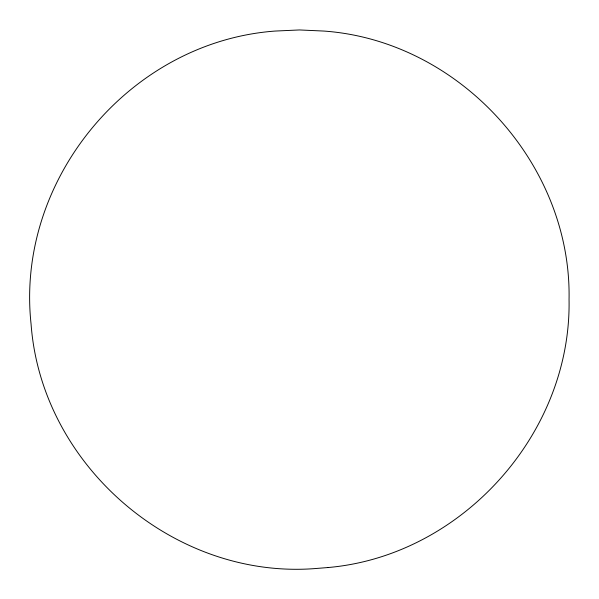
<?xml version="1.0" encoding="UTF-8"?>
<svg xmlns="http://www.w3.org/2000/svg" width="599" height="599" viewBox="0 0 599 599"><rect width="100%" height="100%" fill="white"/><g stroke="black" fill="none" stroke-linecap="round" stroke-linejoin="round"><path stroke-width="0.9" d="M328.095 567.53C461.694 555.827 571.581 433.579 569.05 299.5C571.686 163.909 459.238 40.777 323.992 31.066L299.5 29.95L275.008 31.066C129.893 41.833 15.372 179.281 31.066 323.992C41.309 464.929 172.939 578.851 313.921 568.661L328.072 567.53"/></g></svg>
